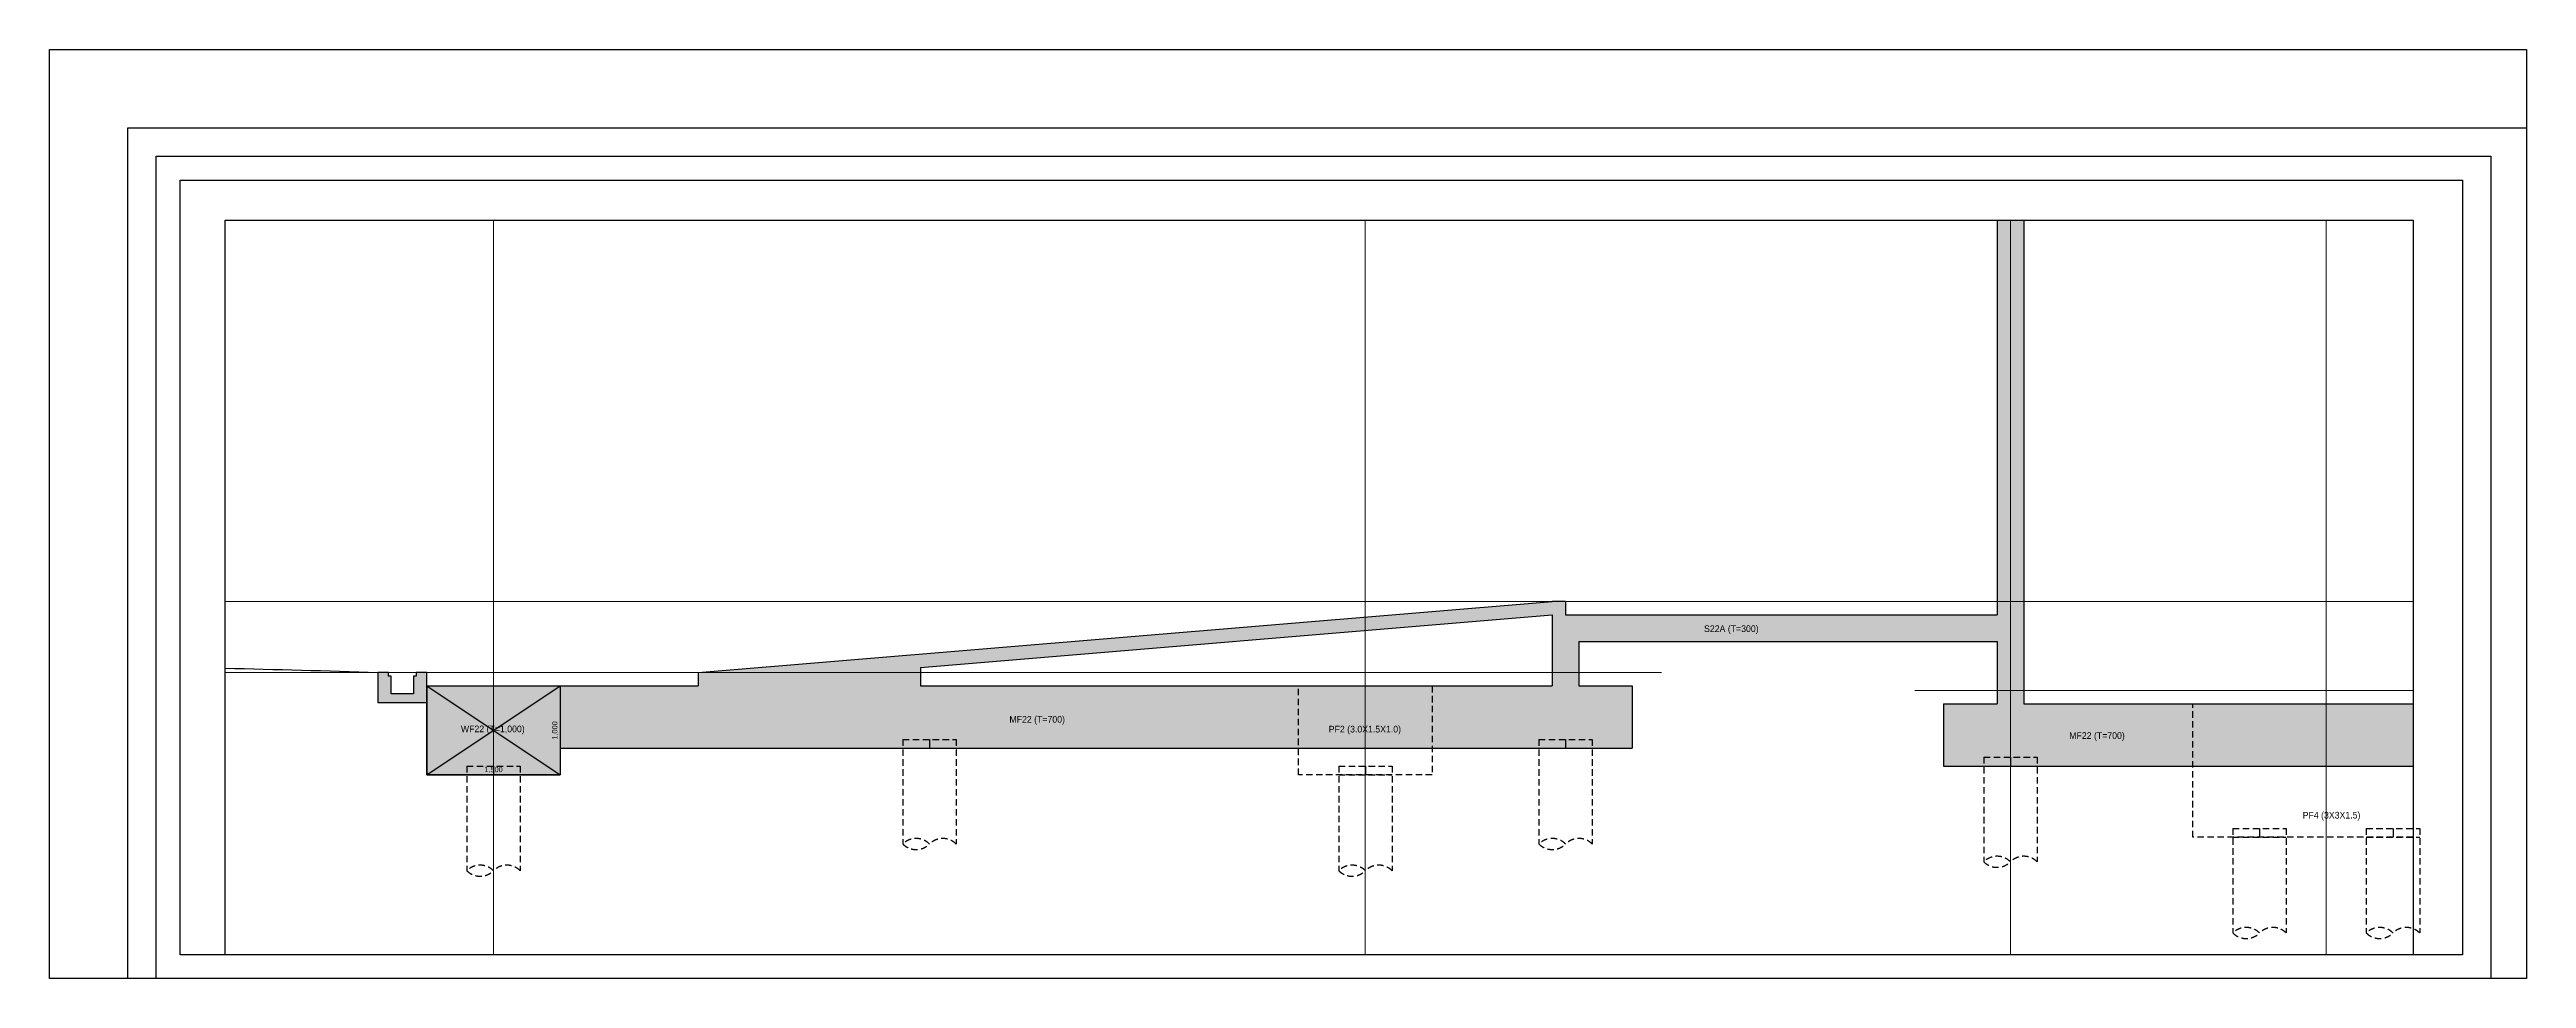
# Model space of a CAD drawing. Header units: millimetres. Extents: x 0 to 159189, y 0 to 10440.
# Drawn here: x 75078 to 102918, y 0 to 10440 of the extents above; entities that cross this region are included whole.
import ezdxf
from ezdxf.enums import TextEntityAlignment as Align

# ---------------------------------------------------------------- set-up
doc = ezdxf.new("R2010")
doc.units = ezdxf.units.MM
doc.header["$LTSCALE"] = 40
for name, pattern in [('HID', [2.8, 1.8, -1]), ('HIDDEN', [9.525, 6.35, -3.175]), ('PHANTOM2', [31.75, 15.875, -3.175, 3.175, -3.175, 3.175, -3.175])]:
    doc.linetypes.add(name, pattern=pattern)
doc.layers.get('Defpoints').update_dxf_attribs({"color": 161})
for name, color, linetype in [('A-CON', 2, 'Continuous'), ('A-SITE', 3, 'PHANTOM2'), ('구조SOLID', 253, 'Continuous'), ('기초', 5, 'HIDDEN')]:
    doc.layers.add(name, color=color, linetype=linetype)
doc.layers.add('AS-HIDLINE', color=205, linetype='Continuous', plot=False)
doc.layers.add('NOPLOT', color=191, linetype='Continuous', plot=False)
doc.layers.add('CEN', color=1, linetype='Continuous', lineweight=9)
doc.styles.add('Gdim', font='Dotum.ttf')
doc.dimstyles.new('G-Xdim', dxfattribs={"dimscale": 30, "dimtxt": 2, "dimasz": 1, "dimexe": 1.2, "dimexo": 1.2, "dimgap": 0, "dimtad": 1, "dimdec": 1, "dimdsep": 46, "dimlunit": 6, "dimtxsty": 'Gdim', "dimcen": 1, "dimse1": 1, "dimse2": 1, "dimsd1": 1, "dimsd2": 1, "dimclrd": 1, "dimclre": 1, "dimclrt": 256, "dimadec": 0, "dimazin": 0, "dimtfac": 1, "dimtdec": 1, "dimtix": 1, "dimtmove": 2, "dimatfit": 1, "dimfxl": 0, "dimtolj": 1, "dimlwd": -1, "dimlwe": -1, "dimarcsym": 0})

# ---------------------------------------------------------------- blocks, each defined once
blk = doc.blocks.new('A$C2705c8a1')
at = {"layer": 'NOPLOT'}
for points in [[(29160, 11800), (29160, 1360), (1320, 1360), (1320, 11800), (29160, 11800)], [(2200, 1360), (2200, 10920), (29160, 10920)], [(2520, 1360), (2520, 10600), (28760, 10600), (28760, 1360)], [(3294, 1627), (3294, 9881), (27887, 9881), (27887, 1627)]]:
    blk.add_lwpolyline(points, dxfattribs=at)
blk.add_lwpolyline([(2787, 1627), (2787, 10333), (28440, 10333), (28440, 1627)], close=True, dxfattribs=at)
blk = doc.blocks.new('*D23')
at = {"layer": 'Defpoints', "color": 0, "linetype": 'Continuous', "transparency": 16777216}
for p in [(-570, -1000), (930, -980), (930, -1000)]:
    blk.add_point(p, dxfattribs=at)
at = {"layer": 'AS-HIDLINE', "linetype": 'Continuous', "transparency": 16777216, "insert": (180, -944), "char_height": 60, "attachment_point": 5, "style": 'Gdim'}
blk.add_mtext('\\A1;1,500', dxfattribs=at)
blk = doc.blocks.new('*D24')
at = {"layer": 'Defpoints', "color": 0, "linetype": 'Continuous', "transparency": 16777216}
for p in [(930, 0), (910, 0), (930, -1000)]:
    blk.add_point(p, dxfattribs=at)
at = {"layer": 'AS-HIDLINE', "linetype": 'Continuous', "transparency": 16777216, "insert": (874, -500), "char_height": 60, "attachment_point": 5, "rotation": 90, "style": 'Gdim'}
blk.add_mtext('\\A1;1,000', dxfattribs=at)
blk = doc.blocks.new('파일')
at = {"layer": 'NOPLOT'}
blk.add_line((371, 890, 0), (371, 790, 0), dxfattribs=at)
at = {"layer": 'NOPLOT', "linetype": 'HID'}
blk.add_line((71, 790, 0), (671, 790, 0), dxfattribs=at)
at = {"layer": '기초', "linetype": 'HID'}
for p, q in [((71, 890, 0), (671, 890, 0)), ((71, 890, 0), (71, -286, 0)), ((671, 890, 0), (671, -286, 0))]:
    blk.add_line(p, q, dxfattribs=at)
for centre, start, end in [((221, -436, 0), 45, 135), ((521, -436, 0), 45, 135), ((221, -136, 0), 225, 315)]:
    blk.add_arc(centre, 212, start, end, dxfattribs=at)
blk = doc.blocks.new('*U10')
at = {"layer": 'AS-HIDLINE', "linetype": 'Continuous'}
for p, q in [((-570.09, -1000), (929.91, 0)), ((-570.09, 0), (929.91, -1000))]:
    blk.add_line(p, q, dxfattribs=at)
blk.add_lwpolyline([(-570.09, -1000), (-570.09, 0), (929.91, 0), (929.91, -1000)], close=True, dxfattribs=at)
dim = blk.add_linear_dim(base=(910.04, 0), p1=(929.91, -1000), p2=(929.91, 0), angle=90, dimstyle='G-Xdim', override={"dimtxsty": 'Gdim'}, dxfattribs=at)
dim.commit()
dim.dimension.update_dxf_attribs({"geometry": '*D24', "text_midpoint": (874.21, -500)})
dim = blk.add_linear_dim(base=(929.91, -980.06), p1=(-570.09, -1000), p2=(929.91, -1000), dimstyle='G-Xdim', override={"dimtxsty": 'Gdim'}, dxfattribs=at)
dim.commit()
dim.dimension.update_dxf_attribs({"geometry": '*D23', "text_midpoint": (179.91, -944.24)})

msp = doc.modelspace()

# ---------------------------------------------------------------- hatches: boundary and pattern name
at = {"layer": '구조SOLID'}
h = msp.add_hatch(color=256, dxfattribs=at)
h.dxf.hatch_style = 1
h.paths.add_polyline_path([(101645, 3087), (97267, 3087), (97267, 8521), (96967, 8521), (96967, 4087), (92117, 4087), (92117, 4237), (91967, 4237), (82367, 3437), (82367, 3287), (79317, 3287), (79317, 2287), (80817, 2287), (80817, 2587), (92867, 2587), (92867, 3287), (92267, 3287), (92267, 3787), (96967, 3787), (96967, 3087), (96367, 3087), (96367, 2387), (101645, 2387)])
h.paths.add_polyline_path([(91967, 3287), (84867, 3287), (84867, 3495), (91967, 4086)], flags=16)
h = msp.add_hatch(color=256, dxfattribs=at)
h.dxf.hatch_style = 1
h.paths.add_polyline_path([(79317, 3287), (79317, 3437), (79197, 3437), (79197, 3397), (79167, 3397), (79167, 3200), (78917, 3200), (78917, 3397), (78887, 3397), (78887, 3437), (78767, 3437), (78767, 3100), (79317, 3100)])

# ---------------------------------------------------------------- linework, layer by layer
at = {"layer": 'A-CON'}
for p, q in [((96967, 8521), (96967, 4087)), ((97267, 8521), (97267, 3087)), ((82367, 3437), (91967, 4237)), ((92117, 4237), (91967, 4237)), ((92117, 4237), (92117, 4087)), ((84867, 3495), (91967, 4086)), ((91967, 4086), (91967, 3287)), ((92117, 4087), (96967, 4087)), ((92267, 3787), (96967, 3787)), ((92267, 3787), (92267, 3287)), ((96967, 3787), (96967, 3087)), ((78887, 3437), (78767, 3437)), ((78767, 3437), (78767, 3100)), ((78887, 3397), (78887, 3437)), ((78917, 3397), (78887, 3397)), ((78917, 3200), (78917, 3397)), ((79197, 3397), (79167, 3397)), ((79167, 3397), (79167, 3200)), ((79317, 3437), (79197, 3437)), ((79197, 3437), (79197, 3397)), ((79317, 3100), (79317, 3437)), ((82367, 3437), (82367, 3287)), ((84867, 3495), (84867, 3287)), ((78767, 3100), (79317, 3100)), ((79167, 3200), (78917, 3200)), ((79317, 3287), (82367, 3287)), ((79317, 3287), (79317, 2287)), ((84867, 3287), (91967, 3287)), ((92267, 3287), (92867, 3287)), ((92867, 3287), (92867, 2587)), ((96367, 3087), (96367, 2387)), ((96367, 3087), (96967, 3087)), ((97267, 3087), (101645, 3087)), ((80817, 2587), (92867, 2587)), ((80817, 2587), (80817, 2287)), ((79317, 2287), (80817, 2287)), ((96367, 2387), (101645, 2387))]:
    msp.add_line(p, q, dxfattribs=at)
at = {"layer": 'A-SITE', "linetype": 'Continuous'}
msp.add_arc((72367, -200417), 203954, 88.20179, 88.68379, dxfattribs=at)
at = {"layer": 'CEN'}
for p, q in [((80067, 8521), (80067, 267)), ((89867, 8521), (89867, 267)), ((97117, 8521), (97117, 267)), ((100667, 8521), (100667, 267)), ((77052, 4237), (101645, 4237)), ((77052, 3437), (93196, 3437)), ((96042, 3237), (101645, 3237))]:
    msp.add_line(p, q, dxfattribs=at)
at = {"layer": '기초', "linetype": 'HID', "elevation": 0}
msp.add_lwpolyline([(89117, 3287), (90617, 3287), (90617, 2287), (89117, 2287)], close=True, dxfattribs=at)
msp.add_lwpolyline([(101645, 1587), (99167, 1587), (99167, 3087), (101645, 3087)], dxfattribs=at)

# ---------------------------------------------------------------- block references
at = {"layer": 'AS-HIDLINE', "linetype": 'Continuous'}
msp.add_blockref('*U10', (79888, 3287), dxfattribs=at)
at = {"layer": 'NOPLOT'}
msp.add_blockref('A$C2705c8a1', (73758, -1360), dxfattribs=at)
at = {"layer": '기초'}
for p in [(84597, 1797, 0), (91747, 1797, 0), (79697, 1497, 0), (89497, 1497, 0), (96747, 1597, 0), (99547, 797, 0), (101047, 797, 0)]:
    msp.add_blockref('파일', p, dxfattribs=at)

# ---------------------------------------------------------------- texts
at = {"layer": 'AS-HIDLINE', "linetype": 'Continuous', "style": 'Gdim'}
for s, p in [('S22A (T=300)', (93981, 3931)), ('WF22 (T=1,000)', (80060, 2805)), ('MF22 (T=700)', (86179, 2912)), ('PF2 (3.0X1.5X1.0)', (89862, 2802)), ('MF22 (T=700)', (98091, 2730)), ('PF4 (3X3X1.5)', (100727, 1835))]:
    msp.add_text(s, height=75, dxfattribs=at).set_placement(p, align=Align.MIDDLE_CENTER)

doc.saveas('drawing.dxf')
